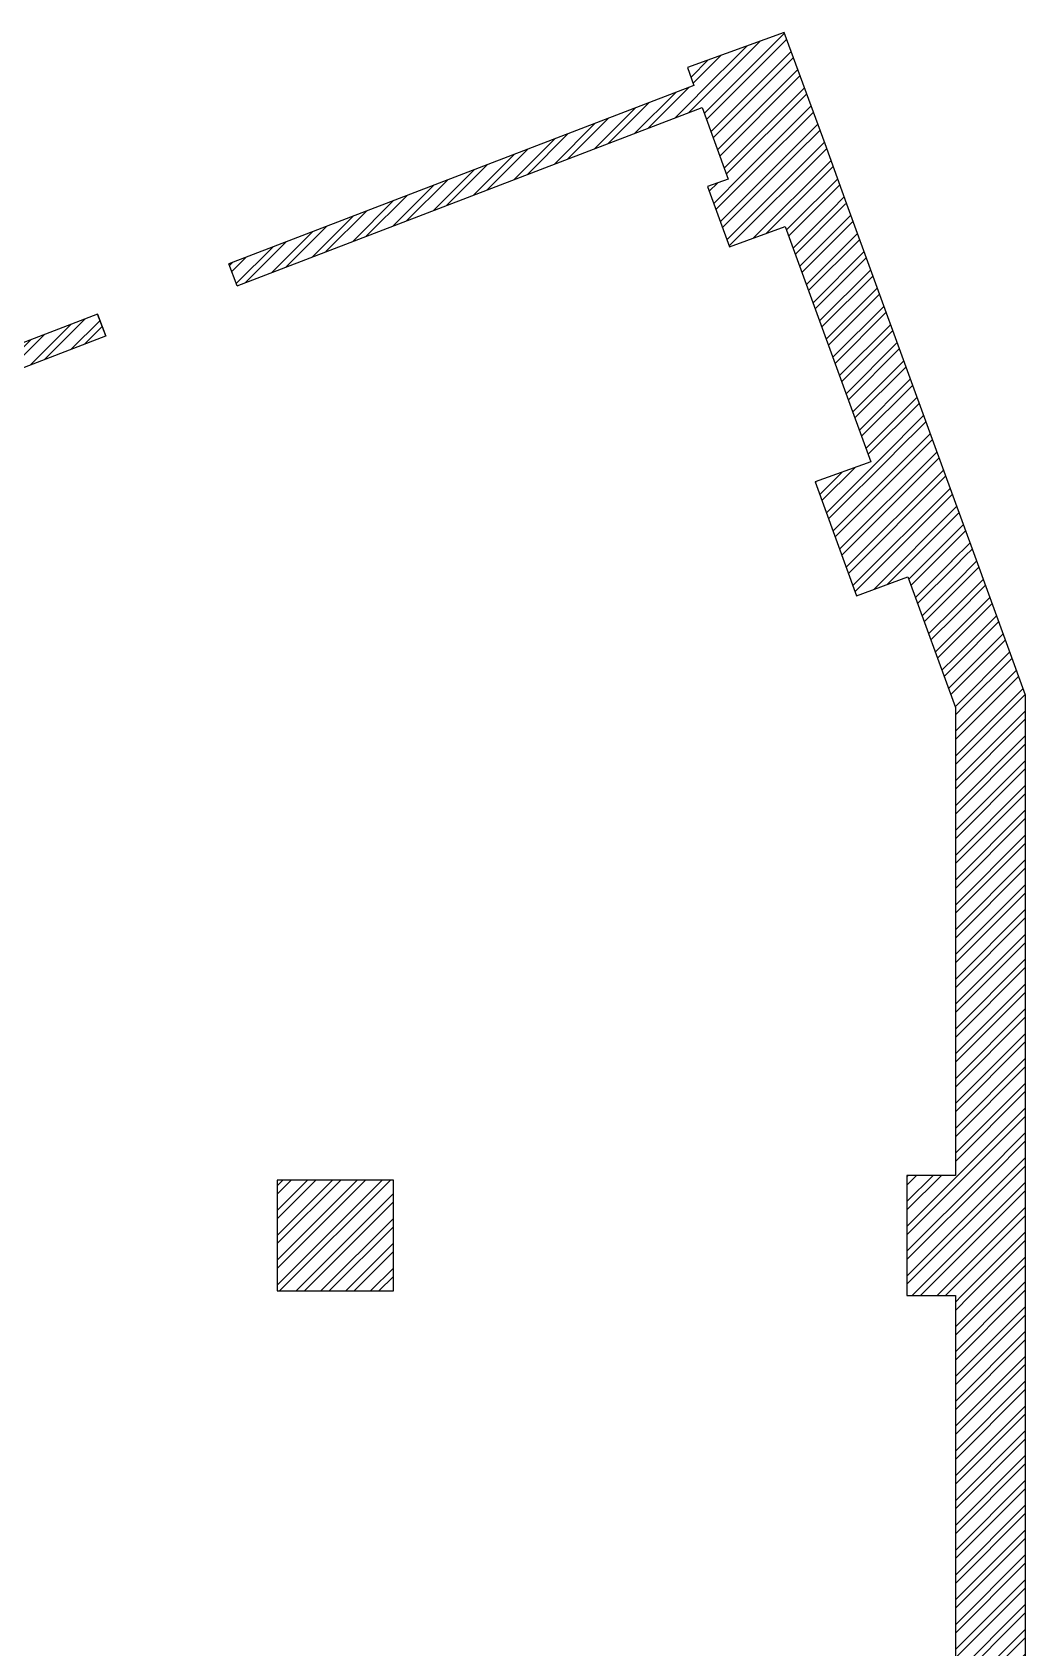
# Model space of a CAD drawing. Header units: millimetres. Extents: x -6376 to 18241, y -2739 to 17970.
# Drawn here: x 5933 to 12296, y 7616 to 17970 of the extents above; entities that cross this region are included whole.
import ezdxf

# ---------------------------------------------------------------- set-up
doc = ezdxf.new("R2010")
doc.units = ezdxf.units.MM
doc.header["$MEASUREMENT"] = 0
for name, color, linetype, lineweight, true_color in [('0_Ном._пера__2', 252, 'Continuous', 13, 0x8e8e8e), ('101 Стіни_Ном._пера__1', 18, 'Continuous', 25, 0x040404), ('Демонтаж_101 Стіни_Ном._пера__1', 18, 'Continuous', 25, 0x040404), ('Демонтаж_Двери ARCHICAD_Ном._пера__102', 252, 'Continuous', 5, 0x898989), ('Демонтаж_Окна ARCHICAD_Ном._пера__101', 18, 'Continuous', 13, 0x020202)]:
    doc.layers.add(name, color=color, linetype=linetype, lineweight=lineweight, true_color=true_color)
doc.layers.add('101 Стіни', color=7, linetype='Continuous')
doc.layers.add('Демонтаж_101 Стіни', color=7, linetype='Continuous')
pattern_1 = [(45, (0, 0), (-79.5495, 79.5495), []), (45, (-26.52, 26.52), (-79.5495, 79.5495), [])]

# ---------------------------------------------------------------- blocks, each defined once
blk = doc.blocks.new('Стіна_2', base_point=(12296, 3055))
at = {"layer": '101 Стіни', "linetype": 'Continuous', "lineweight": 0, "true_color": 0xffffff}
h = blk.add_hatch(dxfattribs=at)
h.set_pattern_fill('Кирпич_01', style=0, pattern_type=2)
h.set_pattern_definition(pattern_1)
h.paths.add_polyline_path([(12296, 3055), (12296, 9873), (11846, 9873), (11846, 2943)])
at = {"layer": '101 Стіни_Ном._пера__1', "color": 18, "linetype": 'Continuous', "lineweight": 25, "true_color": 0x040404, "flags": 128}
for points in [[(11846, 9873), (11846, 2943)], [(12296, 3055), (12296, 9873)]]:
    blk.add_lwpolyline(points, dxfattribs=at)
blk = doc.blocks.new('Стіна_3', base_point=(12296, 9873))
at = {"layer": '101 Стіни', "linetype": 'Continuous', "lineweight": 0, "true_color": 0xffffff}
h = blk.add_hatch(dxfattribs=at)
h.set_pattern_fill('Кирпич_01', style=0, pattern_type=2)
h.set_pattern_definition(pattern_1)
h.paths.add_polyline_path([(12296, 9873), (12296, 10643), (11536, 10643), (11536, 9873)])
at = {"layer": '101 Стіни_Ном._пера__1', "color": 18, "linetype": 'Continuous', "lineweight": 25, "true_color": 0x040404, "flags": 128}
for points in [[(11846, 10643), (11536, 10643)], [(11536, 10643), (11536, 9873)], [(12296, 9873), (12296, 10643)], [(11536, 9873), (11846, 9873)]]:
    blk.add_lwpolyline(points, dxfattribs=at)
blk = doc.blocks.new('Simple Window Opening')
at = {"layer": 'Демонтаж_Окна ARCHICAD_Ном._пера__101', "color": 18, "linetype": 'Continuous', "lineweight": 13, "true_color": 0x020202}
for p, q in [((-400, 0), (-400, 100)), ((-400, 100), (400, 100)), ((-400, 0), (-400, -50)), ((400, 0), (400, 100)), ((400, 0), (400, -50)), ((-400, -50), (400, -50))]:
    blk.add_line(p, q, dxfattribs=at)
blk = doc.blocks.new('Simple Door Opening_5')
at = {"layer": 'Демонтаж_Двери ARCHICAD_Ном._пера__102', "color": 252, "linetype": 'Continuous', "lineweight": 5, "true_color": 0x898989}
for p, q in [((-450, 0), (-450, 150)), ((450, 0), (450, 150))]:
    blk.add_line(p, q, dxfattribs=at)
blk = doc.blocks.new('Стіна_14', base_point=(2913, 14683))
at = {"layer": 'Демонтаж_101 Стіни', "linetype": 'Continuous', "lineweight": 0, "true_color": 0xffffff}
h = blk.add_hatch(dxfattribs=at)
h.set_pattern_fill('Кирпич_01', style=0, pattern_type=2)
h.set_pattern_definition(pattern_1)
h.paths.add_polyline_path([(7191, 16486), (7245, 16346), (10223, 17489), (10171, 17630)])
h = blk.add_hatch(dxfattribs=at)
h.set_pattern_fill('Кирпич_01', style=0, pattern_type=2)
h.set_pattern_definition(pattern_1)
h.paths.add_polyline_path([(6351, 16164), (4325, 15386), (4361, 15293), (4379, 15246), (6404, 16024)])
h = blk.add_hatch(dxfattribs=at)
h.set_pattern_fill('Кирпич_01', style=0, pattern_type=2)
h.set_pattern_definition(pattern_1)
h.paths.add_polyline_path([(3578, 15099), (2859, 14823), (2913, 14683), (3632, 14959), (3614, 15006)])
at = {"layer": 'Демонтаж_101 Стіни_Ном._пера__1', "color": 18, "linetype": 'Continuous', "lineweight": 25, "true_color": 0x040404}
for p, q in [((7245, 16346), (7191, 16486)), ((6404, 16024), (6351, 16164)), ((4361, 15293), (4325, 15386)), ((4361, 15293), (4379, 15246)), ((3614, 15006), (3578, 15099)), ((3614, 15006), (3632, 14959))]:
    blk.add_line(p, q, dxfattribs=at)
at = {"layer": 'Демонтаж_101 Стіни_Ном._пера__1', "color": 18, "linetype": 'Continuous', "lineweight": 25, "true_color": 0x040404, "flags": 128}
for points in [[(10171, 17630), (7191, 16486)], [(7245, 16346), (10223, 17489)], [(6351, 16164), (4325, 15386)], [(4379, 15246), (6404, 16024)], [(3578, 15099), (2859, 14823)], [(2913, 14683), (3632, 14959)]]:
    blk.add_lwpolyline(points, dxfattribs=at)
at = {"layer": 'Демонтаж_Двери ARCHICAD_Ном._пера__102', "color": 252, "linetype": 'Continuous', "lineweight": 5, "true_color": 0x898989, "xscale": -1, "zscale": 1000, "rotation": 21.00000000000001}
blk.add_blockref('Simple Door Opening_5', (6825, 16185), dxfattribs=at)
at = {"layer": 'Демонтаж_Окна ARCHICAD_Ном._пера__101', "color": 18, "linetype": 'Continuous', "lineweight": 13, "true_color": 0x020202, "zscale": 1000, "rotation": 21.00000000000001}
blk.add_blockref('Simple Window Opening', (3987, 15149), dxfattribs=at)
blk = doc.blocks.new('Стіна_15', base_point=(12296, 10643))
at = {"layer": '101 Стіни', "linetype": 'Continuous', "lineweight": 0, "true_color": 0xffffff}
h = blk.add_hatch(dxfattribs=at)
h.set_pattern_fill('Кирпич_01', style=0, pattern_type=2)
h.set_pattern_definition(pattern_1)
h.paths.add_polyline_path([(11846, 14590), (11846, 13643), (12296, 13722), (11965, 14633)])
h = blk.add_hatch(dxfattribs=at)
h.set_pattern_fill('Кирпич_01', style=0, pattern_type=2)
h.set_pattern_definition(pattern_1)
h.paths.add_polyline_path([(12296, 10643), (12296, 13722), (11846, 13643), (11846, 10643)])
at = {"layer": '101 Стіни_Ном._пера__1', "color": 18, "linetype": 'Continuous', "lineweight": 25, "true_color": 0x040404, "flags": 128}
for points in [[(12296, 10643), (12296, 13722)], [(11846, 13643), (11846, 10643)]]:
    blk.add_lwpolyline(points, dxfattribs=at)
blk = doc.blocks.new('Стіна_16', base_point=(12296, 13722))
at = {"layer": '101 Стіни', "linetype": 'Continuous', "lineweight": 0, "true_color": 0xffffff}
h = blk.add_hatch(dxfattribs=at)
h.set_pattern_fill('Кирпич_01', style=0, pattern_type=2)
h.set_pattern_definition(pattern_1)
h.paths.add_polyline_path([(11542, 14479), (11846, 13643), (11846, 14590)])
at = {"layer": '101 Стіни_Ном._пера__1', "color": 18, "linetype": 'Continuous', "lineweight": 25, "true_color": 0x040404, "flags": 128}
for points in [[(12296, 13722), (11965, 14633)], [(11542, 14479), (11846, 13643)]]:
    blk.add_lwpolyline(points, dxfattribs=at)
blk = doc.blocks.new('Стіна_17', base_point=(11965, 14633))
at = {"layer": '101 Стіни', "linetype": 'Continuous', "lineweight": 0, "true_color": 0xffffff}
h = blk.add_hatch(dxfattribs=at)
h.set_pattern_fill('Кирпич_01', style=0, pattern_type=2)
h.set_pattern_definition(pattern_1)
h.paths.add_polyline_path([(11965, 14633), (11700, 15361), (10948, 15088), (11213, 14359)])
at = {"layer": '101 Стіни_Ном._пера__1', "color": 18, "linetype": 'Continuous', "lineweight": 25, "true_color": 0x040404, "flags": 128}
for points in [[(11965, 14633), (11700, 15361)], [(11305, 15218), (10948, 15088)], [(10948, 15088), (11213, 14359)], [(11213, 14359), (11542, 14479)]]:
    blk.add_lwpolyline(points, dxfattribs=at)
blk = doc.blocks.new('Стіна_18', base_point=(11700, 15361))
at = {"layer": '101 Стіни', "linetype": 'Continuous', "lineweight": 0, "true_color": 0xffffff}
h = blk.add_hatch(dxfattribs=at)
h.set_pattern_fill('Кирпич_01', style=0, pattern_type=2)
h.set_pattern_definition(pattern_1)
h.paths.add_polyline_path([(11700, 15361), (11151, 16869), (10756, 16726), (11305, 15218)])
at = {"layer": '101 Стіни_Ном._пера__1', "color": 18, "linetype": 'Continuous', "lineweight": 25, "true_color": 0x040404, "flags": 128}
for points in [[(11700, 15361), (11151, 16869)], [(10756, 16726), (11305, 15218)]]:
    blk.add_lwpolyline(points, dxfattribs=at)
blk = doc.blocks.new('Стіна_19', base_point=(11151, 16869))
at = {"layer": '101 Стіни', "linetype": 'Continuous', "lineweight": 0, "true_color": 0xffffff}
h = blk.add_hatch(dxfattribs=at)
h.set_pattern_fill('Кирпич_01', style=0, pattern_type=2)
h.set_pattern_definition(pattern_1)
h.paths.add_polyline_path([(11151, 16869), (11011, 17255), (10259, 16981), (10399, 16596)])
at = {"layer": '101 Стіни_Ном._пера__1', "color": 18, "linetype": 'Continuous', "lineweight": 25, "true_color": 0x040404, "flags": 128}
for points in [[(11151, 16869), (11011, 17255)], [(10390, 17029), (10259, 16981)], [(10259, 16981), (10399, 16596)], [(10399, 16596), (10756, 16726)]]:
    blk.add_lwpolyline(points, dxfattribs=at)
blk = doc.blocks.new('Стіна_20', base_point=(11011, 17255))
at = {"layer": '101 Стіни', "linetype": 'Continuous', "lineweight": 0, "true_color": 0xffffff}
h = blk.add_hatch(dxfattribs=at)
h.set_pattern_fill('Кирпич_01', style=0, pattern_type=2)
h.set_pattern_definition(pattern_1)
h.paths.add_polyline_path([(11011, 17255), (10750, 17970), (10130, 17745), (10390, 17029)])
at = {"layer": '101 Стіни_Ном._пера__1', "color": 18, "linetype": 'Continuous', "lineweight": 25, "true_color": 0x040404, "flags": 128}
for points in [[(10750, 17970), (10130, 17745)], [(11011, 17255), (10750, 17970)], [(10130, 17745), (10171, 17630)], [(10223, 17489), (10390, 17029)]]:
    blk.add_lwpolyline(points, dxfattribs=at)
blk = doc.blocks.new('Стіна_21', base_point=(8246, 10613))
at = {"layer": '101 Стіни', "linetype": 'Continuous', "lineweight": 0, "true_color": 0xffffff}
h = blk.add_hatch(dxfattribs=at)
h.set_pattern_fill('Кирпич_01', style=0, pattern_type=2)
h.set_pattern_definition(pattern_1)
h.paths.add_polyline_path([(7501, 10613), (7501, 9903), (8246, 9903), (8246, 10613)])
at = {"layer": '101 Стіни_Ном._пера__1', "color": 18, "linetype": 'Continuous', "lineweight": 25, "true_color": 0x040404, "flags": 128}
for points in [[(7501, 10613), (7501, 9903)], [(8246, 10613), (7501, 10613)], [(8246, 9903), (8246, 10613)], [(7501, 9903), (8246, 9903)]]:
    blk.add_lwpolyline(points, dxfattribs=at)

msp = doc.modelspace()

# ---------------------------------------------------------------- linework, layer by layer
at = {"layer": '0_Ном._пера__2', "color": 252, "linetype": 'Continuous', "lineweight": 13, "true_color": 0x8e8e8e}
msp.add_line((10948, 15088), (11102, 14665), dxfattribs=at)

# ---------------------------------------------------------------- block references
at = {"layer": '101 Стіни', "color": 18, "lineweight": 25, "true_color": 0x040404}
for name, p in [('Стіна_20', (11011, 17255)), ('Стіна_19', (11151, 16869)), ('Стіна_18', (11700, 15361)), ('Стіна_17', (11965, 14633)), ('Стіна_16', (12296, 13722)), ('Стіна_15', (12296, 10643)), ('Стіна_21', (8246, 10613)), ('Стіна_3', (12296, 9873)), ('Стіна_2', (12296, 3055))]:
    msp.add_blockref(name, p, dxfattribs=at)
at = {"layer": 'Демонтаж_101 Стіни', "color": 18, "lineweight": 25, "true_color": 0x040404}
msp.add_blockref('Стіна_14', (2913, 14683), dxfattribs=at)

doc.saveas('drawing.dxf')
